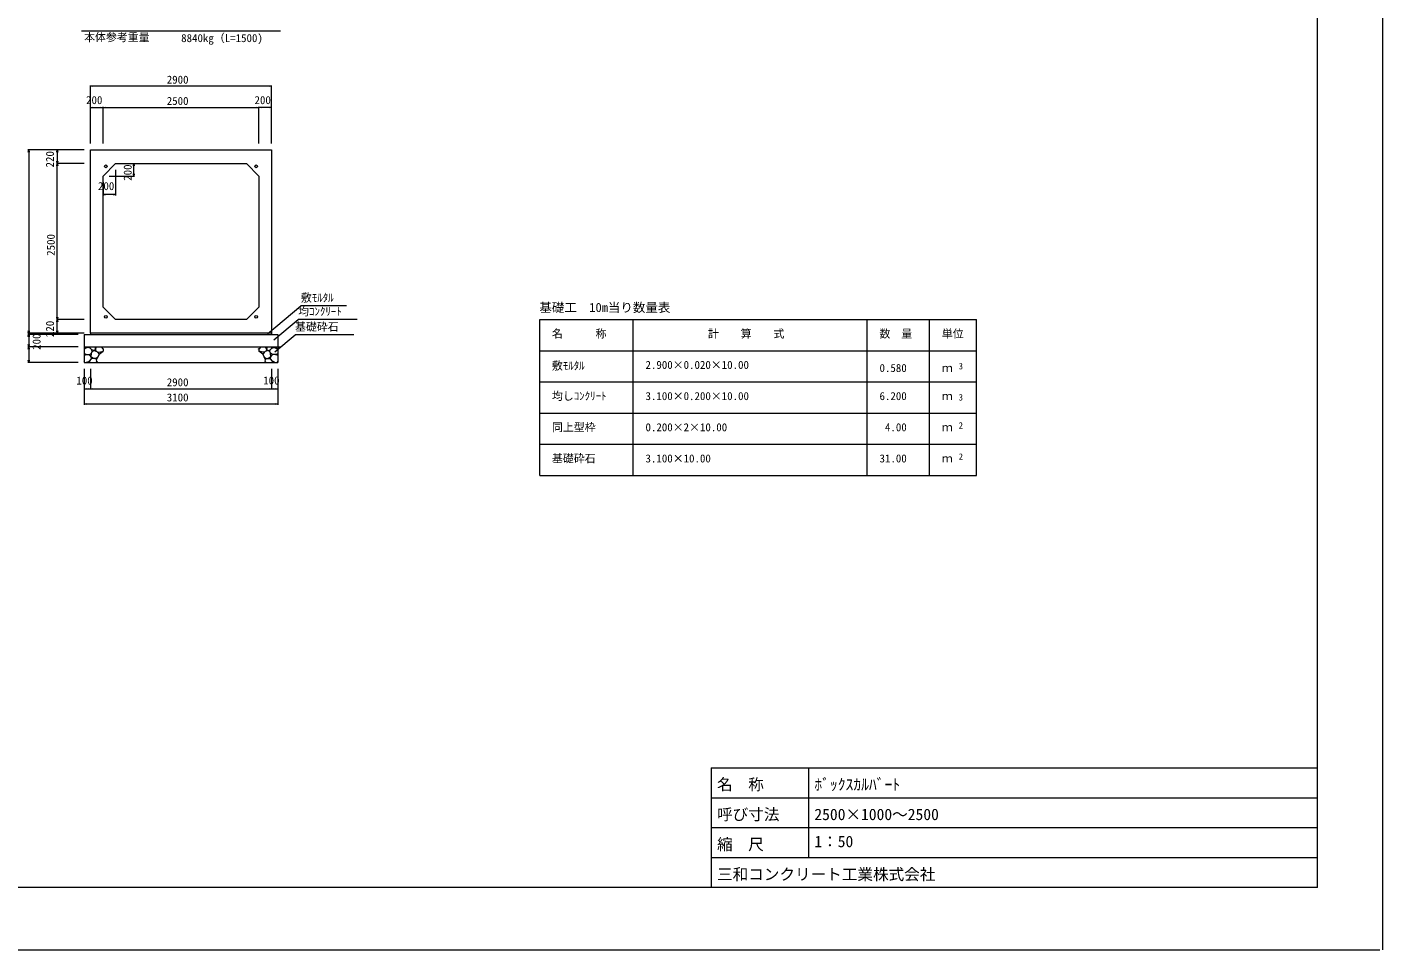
# Model space of a CAD drawing. Units: millimetres on the paper. Extents: x 0 to 841, y 0 to 594.
# Drawn here: x 406.3 to 841, y 0 to 295.9 of the extents above; entities that cross this region are included whole.
import ezdxf
from ezdxf.enums import TextEntityAlignment as Align

# ---------------------------------------------------------------- set-up
doc = ezdxf.new("R2010")
doc.units = ezdxf.units.MM
for name, color, linetype, lineweight in [('D-STR-DIM（寸法）', 7, 'Continuous', 18), ('D-STR-HTXT（旗揚げ）', 4, 'Continuous', 18), ('D-STR-STRn（構造物）', 5, 'Continuous', 18), ('D-STR（構造物外形線）', 1, 'Continuous', 18), ('D-TTL(外枠）', 2, 'Continuous', 18), ('DEFPOINTS_2', 8, 'Continuous', 18)]:
    doc.layers.add(name, color=color, linetype=linetype, lineweight=lineweight)
for name, color, linetype in [('D-STR-TXT（文字）', 7, 'Continuous'), ('D-TTL-FRAME（タイトル枠）', 7, 'Continuous'), ('D-TTL-TXT（文字）', 7, 'Continuous')]:
    doc.layers.add(name, color=color, linetype=linetype)
doc.styles.add('ＭＳ ゴシック', font='')
doc.styles.get('ＭＳ ゴシック').set_extended_font_data('MS Gothic')

msp = doc.modelspace()

# ---------------------------------------------------------------- linework, layer by layer
at = {"layer": 'D-STR-DIM（寸法）'}
for p, q in [((426.673, 258.54), (426.673, 277.215)), ((426.673, 276.965), (427.423, 277.09)), ((426.673, 276.965), (426.773, 276.965)), ((427.423, 276.84), (426.673, 276.965)), ((484.573, 276.965), (426.773, 276.965)), ((483.923, 277.09), (484.673, 276.965)), ((484.673, 276.965), (483.923, 276.84)), ((484.673, 276.965), (484.573, 276.965)), ((484.673, 258.54), (484.673, 277.215)), ((426.673, 258.54), (426.673, 270.382)), ((426.673, 270.132), (427.423, 270.257)), ((426.673, 270.132), (426.773, 270.132)), ((427.423, 270.007), (426.673, 270.132)), ((426.773, 270.132), (430.573, 270.132)), ((429.923, 270.257), (430.673, 270.132)), ((430.673, 270.132), (429.923, 270.007)), ((430.673, 270.132), (430.573, 270.132)), ((430.673, 258.54), (430.673, 270.382)), ((430.673, 258.54), (430.673, 270.382)), ((430.673, 270.132), (431.423, 270.257)), ((430.673, 270.132), (430.773, 270.132)), ((431.423, 270.007), (430.673, 270.132)), ((430.773, 270.132), (480.573, 270.132)), ((479.923, 270.257), (480.673, 270.132)), ((480.673, 270.132), (479.923, 270.007)), ((480.673, 270.132), (480.573, 270.132)), ((480.673, 258.54), (480.673, 270.382)), ((480.673, 258.54), (480.673, 270.382)), ((480.673, 270.132), (481.423, 270.257)), ((480.673, 270.132), (480.773, 270.132)), ((481.423, 270.007), (480.673, 270.132)), ((484.573, 270.132), (480.773, 270.132)), ((483.923, 270.257), (484.673, 270.132)), ((484.673, 270.132), (483.923, 270.007)), ((484.673, 270.132), (484.573, 270.132)), ((484.673, 258.54), (484.673, 270.382)), ((424.673, 256.54), (406.606, 256.54)), ((406.731, 255.79), (406.856, 256.54)), ((406.856, 256.54), (406.856, 256.44)), ((406.856, 256.54), (406.981, 255.79)), ((424.673, 256.54), (415.779, 256.54)), ((415.904, 255.79), (416.029, 256.54)), ((416.029, 256.54), (416.029, 256.44)), ((416.029, 256.54), (416.154, 255.79)), ((406.856, 256.44), (406.856, 197.84)), ((424.673, 252.14), (415.779, 252.14)), ((424.673, 252.14), (415.779, 252.14)), ((416.029, 252.14), (415.904, 252.89)), ((415.904, 251.39), (416.029, 252.14)), ((416.029, 256.44), (416.029, 252.24)), ((416.154, 252.89), (416.029, 252.14)), ((416.029, 252.14), (416.029, 252.24)), ((416.029, 252.14), (416.029, 252.04)), ((416.029, 252.14), (416.154, 251.39)), ((436.673, 252.14), (440.778, 252.14)), ((440.403, 251.39), (440.528, 252.14)), ((440.528, 252.14), (440.528, 252.04)), ((440.528, 252.14), (440.653, 251.39)), ((416.029, 202.24), (416.029, 252.04)), ((432.673, 248.14), (440.778, 248.14)), ((434.673, 250.14), (434.673, 241.942)), ((440.528, 248.14), (440.403, 248.89)), ((440.528, 248.24), (440.528, 252.04)), ((440.653, 248.89), (440.528, 248.14)), ((440.528, 248.14), (440.528, 248.24)), ((430.673, 246.14), (430.673, 241.942)), ((430.673, 242.192), (431.423, 242.317)), ((430.673, 242.192), (430.773, 242.192)), ((431.423, 242.067), (430.673, 242.192)), ((434.573, 242.192), (430.773, 242.192)), ((433.923, 242.317), (434.673, 242.192)), ((434.673, 242.192), (433.923, 242.067)), ((434.673, 242.192), (434.573, 242.192)), ((424.673, 202.14), (415.779, 202.14)), ((424.673, 202.14), (415.779, 202.14)), ((416.029, 202.14), (415.904, 202.89)), ((415.904, 201.39), (416.029, 202.14)), ((416.154, 202.89), (416.029, 202.14)), ((416.029, 202.14), (416.029, 202.24)), ((416.029, 202.14), (416.029, 202.04)), ((416.029, 202.14), (416.154, 201.39)), ((416.029, 197.84), (416.029, 202.04)), ((424.673, 197.74), (406.606, 197.74)), ((424.673, 197.74), (406.606, 197.74)), ((422.673, 197.34), (406.606, 197.34)), ((422.673, 197.34), (406.606, 197.34)), ((406.856, 197.74), (406.731, 198.49)), ((406.856, 197.34), (406.731, 198.09)), ((406.731, 196.99), (406.856, 197.74)), ((406.731, 196.59), (406.856, 197.34)), ((406.981, 198.49), (406.856, 197.74)), ((406.981, 198.09), (406.856, 197.34)), ((406.856, 197.74), (406.856, 197.84)), ((406.856, 197.74), (406.856, 197.64)), ((406.856, 197.74), (406.981, 196.99)), ((406.856, 197.64), (406.856, 197.44)), ((406.856, 197.34), (406.856, 197.44)), ((406.856, 197.34), (406.856, 197.24)), ((406.856, 197.34), (406.981, 196.59)), ((406.856, 197.24), (406.856, 193.44)), ((424.673, 197.74), (415.779, 197.74)), ((416.029, 197.74), (415.904, 198.49)), ((416.154, 198.49), (416.029, 197.74)), ((416.029, 197.74), (416.029, 197.84)), ((422.673, 193.34), (406.606, 193.34)), ((422.673, 193.34), (406.606, 193.34)), ((406.856, 193.34), (406.731, 194.09)), ((406.731, 192.59), (406.856, 193.34)), ((406.981, 194.09), (406.856, 193.34)), ((406.856, 193.34), (406.856, 193.44)), ((406.856, 193.34), (406.856, 193.24)), ((406.856, 193.34), (406.981, 192.59)), ((406.856, 193.24), (406.856, 188.44)), ((422.673, 188.34), (406.606, 188.34)), ((406.856, 188.34), (406.731, 189.09)), ((406.981, 189.09), (406.856, 188.34)), ((406.856, 188.34), (406.856, 188.44)), ((424.673, 186.34), (424.673, 174.813)), ((424.673, 186.34), (424.673, 179.677)), ((426.673, 186.34), (426.673, 179.677)), ((426.673, 186.34), (426.673, 179.677)), ((484.673, 186.34), (484.673, 179.677)), ((484.673, 186.34), (484.673, 179.677)), ((486.673, 186.34), (486.673, 179.677)), ((486.673, 186.34), (486.673, 174.813)), ((424.673, 179.927), (425.423, 180.052)), ((424.673, 179.927), (424.773, 179.927)), ((425.423, 179.802), (424.673, 179.927)), ((424.773, 179.927), (426.573, 179.927)), ((425.923, 180.052), (426.673, 179.927)), ((426.673, 179.927), (425.923, 179.802)), ((426.673, 179.927), (426.573, 179.927)), ((426.673, 179.927), (427.423, 180.052)), ((426.673, 179.927), (426.773, 179.927)), ((427.423, 179.802), (426.673, 179.927)), ((426.773, 179.927), (484.573, 179.927)), ((483.923, 180.052), (484.673, 179.927)), ((484.673, 179.927), (483.923, 179.802)), ((484.673, 179.927), (484.573, 179.927)), ((484.673, 179.927), (485.423, 180.052)), ((484.673, 179.927), (484.773, 179.927)), ((485.423, 179.802), (484.673, 179.927)), ((484.773, 179.927), (486.573, 179.927)), ((485.923, 180.052), (486.673, 179.927)), ((486.673, 179.927), (485.923, 179.802)), ((486.673, 179.927), (486.573, 179.927)), ((424.673, 175.063), (425.423, 175.188)), ((424.673, 175.063), (424.773, 175.063)), ((425.423, 174.938), (424.673, 175.063)), ((424.773, 175.063), (486.573, 175.063)), ((485.923, 175.188), (486.673, 175.063)), ((486.673, 175.063), (485.923, 174.938)), ((486.673, 175.063), (486.573, 175.063))]:
    msp.add_line(p, q, dxfattribs=at)
at = {"layer": 'D-STR-HTXT（旗揚げ）'}
for p, q in [((423.781, 294.668), (487.565, 294.668)), ((483.39, 197.552), (494.123, 206.57)), ((508.785, 206.57), (494.123, 206.57)), ((485.412, 195.617), (493.211, 202.17)), ((512.136, 202.17), (493.211, 202.17)), ((570.673, 202.14), (710.673, 202.14)), ((570.673, 152.14), (570.673, 202.14)), ((600.673, 152.14), (600.673, 202.14)), ((675.673, 152.14), (675.673, 202.14)), ((695.673, 170.14), (695.673, 202.14)), ((695.673, 152.14), (695.673, 202.14)), ((710.673, 152.14), (710.673, 202.14)), ((485.762, 191.822), (492.236, 197.261)), ((511.099, 197.261), (492.236, 197.261)), ((570.673, 192.14), (710.673, 192.14)), ((570.673, 182.14), (710.673, 182.14)), ((570.673, 172.14), (710.673, 172.14)), ((570.673, 162.14), (710.673, 162.14)), ((570.673, 152.14), (710.673, 152.14))]:
    msp.add_line(p, q, dxfattribs=at)
at = {"layer": 'D-STR-STRn（構造物）'}
for p, q in [((424.673, 197.34), (486.673, 197.34)), ((424.673, 197.34), (424.673, 188.34)), ((426.673, 197.74), (426.673, 197.34)), ((484.673, 197.74), (484.673, 197.34)), ((486.673, 197.34), (486.673, 188.34)), ((424.673, 193.34), (487.569, 193.34)), ((425.205, 192.945), (424.673, 192.632)), ((425.205, 192.945), (424.874, 193.34)), ((425.79, 193.134), (425.205, 192.945)), ((425.79, 193.134), (425.982, 193.34)), ((426.599, 193.004), (425.79, 193.134)), ((426.34, 190.914), (426.939, 191.38)), ((426.599, 193.004), (426.58, 193.34)), ((427.086, 192.472), (426.599, 193.004)), ((426.869, 190.18), (426.939, 191.38)), ((426.939, 191.38), (427.175, 191.852)), ((427.175, 191.852), (427.086, 192.472)), ((427.859, 192.206), (427.086, 192.472)), ((427.175, 191.852), (427.859, 192.206)), ((428.261, 192.622), (427.859, 192.206)), ((427.859, 192.206), (428.686, 191.9)), ((428.034, 193.34), (428.261, 192.622)), ((428.261, 192.622), (428.541, 193.34)), ((428.261, 192.622), (428.418, 192)), ((428.686, 191.9), (428.992, 191.61)), ((428.839, 191.755), (429.4, 191.701)), ((428.992, 191.61), (429.406, 191.059)), ((429.4, 191.701), (430.682, 192.029)), ((429.406, 191.059), (430.682, 192.029)), ((430.036, 193.34), (430.682, 192.62)), ((430.682, 192.62), (430.901, 192.729)), ((430.682, 192.62), (430.682, 192.029)), ((430.682, 192.029), (430.707, 192.023)), ((480.664, 192.62), (480.446, 192.729)), ((480.664, 192.029), (480.639, 192.023)), ((481.311, 193.34), (480.664, 192.62)), ((480.664, 192.62), (480.664, 192.029)), ((481.946, 191.701), (480.664, 192.029)), ((481.941, 191.059), (480.664, 192.029)), ((482.354, 191.61), (481.941, 191.059)), ((482.507, 191.755), (481.946, 191.701)), ((482.66, 191.9), (482.354, 191.61)), ((483.487, 192.206), (482.66, 191.9)), ((483.085, 192.622), (482.805, 193.34)), ((483.085, 192.622), (482.929, 192)), ((483.312, 193.34), (483.085, 192.622)), ((483.085, 192.622), (483.487, 192.206)), ((483.487, 192.206), (484.26, 192.472)), ((484.172, 191.852), (483.487, 192.206)), ((484.172, 191.852), (484.26, 192.472)), ((484.407, 191.38), (484.172, 191.852)), ((484.26, 192.472), (484.748, 193.004)), ((484.478, 190.18), (484.407, 191.38)), ((485.007, 190.914), (484.407, 191.38)), ((484.748, 193.004), (484.766, 193.34)), ((484.748, 193.004), (485.556, 193.134)), ((485.556, 193.134), (485.365, 193.34)), ((485.556, 193.134), (486.141, 192.945)), ((486.141, 192.945), (486.473, 193.34)), ((486.141, 192.945), (486.673, 192.632)), ((425.321, 190.931), (424.673, 191.204)), ((424.673, 190.563), (425.321, 190.931)), ((424.887, 188.34), (424.673, 188.785)), ((424.673, 188.34), (486.673, 188.34)), ((425.321, 190.931), (426.34, 190.914)), ((425.7, 188.432), (425.321, 188.34)), ((425.7, 188.432), (426.382, 188.806)), ((426.328, 188.456), (425.7, 188.432)), ((426.591, 188.34), (426.328, 188.456)), ((426.869, 190.18), (426.34, 190.914)), ((426.382, 188.806), (426.932, 189.504)), ((426.382, 188.806), (426.395, 188.458)), ((426.932, 189.504), (426.869, 190.18)), ((426.869, 190.18), (427.862, 189.642)), ((427.862, 189.642), (426.932, 189.504)), ((428.281, 189.611), (427.862, 189.642)), ((429.042, 190.087), (428.281, 189.611)), ((428.281, 189.611), (428.598, 189.286)), ((428.34, 188.34), (428.716, 188.717)), ((428.598, 189.286), (429.042, 190.087)), ((428.716, 188.717), (428.598, 189.286)), ((428.716, 188.717), (428.911, 188.536)), ((429.406, 191.059), (429.042, 190.087)), ((481.941, 191.059), (482.304, 190.087)), ((482.749, 189.286), (482.304, 190.087)), ((482.304, 190.087), (483.065, 189.611)), ((482.63, 188.717), (482.435, 188.536)), ((482.63, 188.717), (482.749, 189.286)), ((483.007, 188.34), (482.63, 188.717)), ((483.065, 189.611), (482.749, 189.286)), ((483.065, 189.611), (483.485, 189.642)), ((484.478, 190.18), (483.485, 189.642)), ((483.485, 189.642), (484.414, 189.504)), ((484.414, 189.504), (484.478, 190.18)), ((484.964, 188.806), (484.414, 189.504)), ((484.478, 190.18), (485.007, 190.914)), ((484.756, 188.34), (485.018, 188.456)), ((484.964, 188.806), (484.951, 188.458)), ((485.647, 188.432), (484.964, 188.806)), ((486.025, 190.931), (485.007, 190.914)), ((485.018, 188.456), (485.647, 188.432)), ((485.647, 188.432), (486.026, 188.34)), ((486.025, 190.931), (486.673, 191.204)), ((486.673, 190.563), (486.025, 190.931)), ((486.46, 188.34), (486.673, 188.785))]:
    msp.add_line(p, q, dxfattribs=at)
at = {"layer": 'D-STR（構造物外形線）'}
for p, q in [((426.673, 256.54), (484.673, 256.54)), ((426.673, 197.74), (426.673, 256.54)), ((484.673, 256.54), (484.673, 197.74)), ((430.673, 248.14), (434.673, 252.14)), ((434.673, 252.14), (476.673, 252.14)), ((476.673, 252.14), (480.673, 248.14)), ((430.673, 206.14), (430.673, 248.14)), ((480.673, 248.14), (480.673, 206.14)), ((434.673, 202.14), (430.673, 206.14)), ((480.673, 206.14), (476.673, 202.14)), ((476.673, 202.14), (434.673, 202.14)), ((484.673, 197.74), (426.673, 197.74))]:
    msp.add_line(p, q, dxfattribs=at)
for centre in [(431.542, 251.272), (479.805, 251.272), (431.542, 203.009), (479.805, 203.009)]:
    msp.add_circle(centre, 0.44, dxfattribs=at)
at = {"layer": 'D-TTL(外枠）'}
for p, q in [((820, 20), (820, 574)), ((625.6, 58.4), (820, 58.4)), ((625.6, 58.4), (625.6, 20)), ((656.8, 58.4), (656.8, 29.6)), ((625.6, 48.8), (820, 48.8)), ((625.6, 39.2), (820, 39.2)), ((625.6, 29.6), (820, 29.6)), ((820, 20), (25, 20))]:
    msp.add_line(p, q, dxfattribs=at)
at = {"layer": 'DEFPOINTS_2'}
for p, q in [((841, 0), (841, 594)), ((0, 0), (840, 0))]:
    msp.add_line(p, q, dxfattribs=at)

# ---------------------------------------------------------------- texts
at = {"layer": 'D-STR-TXT（文字）', "style": 'ＭＳ ゴシック'}
for s, height, p in [('本体参考重量', 2.566, (424.612, 290.601)), ('8840kg（L=1500)', 2.566, (455.732, 290.338)), ('敷ﾓﾙﾀﾙ', 2.566, (494.123, 207.07)), ('均ｺﾝｸﾘｰﾄ', 2.566, (493.211, 202.67)), ('基礎工\u300010m当り数量表', 2.933, (570.564, 203.666)), ('基礎砕石', 2.566, (492.236, 197.761)), ('名\u3000\u3000\u3000称', 2.566, (574.596, 195.544)), ('計\u3000\u3000算\u3000\u3000式', 2.566, (624.604, 195.544)), ('数\u3000量', 2.566, (679.596, 195.544)), ('単位', 2.566, (699.596, 195.544)), ('敷ﾓﾙﾀﾙ', 2.566, (574.596, 185.278)), ('2.900×0.020×10.00', 2.566, (604.596, 185.544)), ('0.580', 2.566, (679.623, 184.544)), ('ｍ', 2.566, (699.596, 184.544)), ('3', 2.053, (704.998, 185.548)), ('均しｺﾝｸﾘｰﾄ', 2.566, (574.596, 175.544)), ('3.100×0.200×10.00', 2.566, (604.596, 175.544)), ('6.200', 2.566, (679.623, 175.544)), ('ｍ', 2.566, (699.596, 175.544)), ('3', 2.053, (704.998, 175.548)), ('同上型枠', 2.566, (574.596, 165.544)), ('0.200×2×10.00', 2.566, (604.596, 165.544)), (' 4.00', 2.566, (679.623, 165.544)), ('ｍ', 2.566, (699.596, 165.544)), ('2', 2.053, (704.998, 166.548)), ('基礎砕石', 2.566, (574.596, 155.544)), ('3.100×10.00', 2.566, (604.596, 155.544)), ('31.00', 2.566, (679.623, 155.544)), ('ｍ', 2.566, (699.596, 155.544)), ('2', 2.053, (704.998, 156.548))]:
    msp.add_text(s, height=height, dxfattribs=at).set_placement(p, align=Align.BOTTOM_LEFT)
at = {"layer": 'D-TTL-FRAME（タイトル枠）', "style": 'ＭＳ ゴシック'}
for s, p in [('2900', (451.107, 277.015)), ('200', (425.244, 270.457)), ('2500', (451.107, 270.182)), ('200', (479.244, 270.457)), ('200', (429.059, 242.887)), ('100', (422.129, 180.503)), ('2900', (451.107, 179.977)), ('100', (482.039, 180.544)), ('3100', (451.116, 175.113))]:
    msp.add_text(s, height=2.566, dxfattribs=at).set_placement(p, align=Align.BOTTOM_LEFT)
for s, p in [('220', (415.704, 250.912)), ('200', (440.62, 246.63)), ('2500', (415.979, 222.574)), ('220', (415.704, 196.512)), ('200', (411.418, 192.412))]:
    msp.add_text(s, height=2.566, rotation=90, dxfattribs=at).set_placement(p, align=Align.BOTTOM_LEFT)
at = {"layer": 'D-TTL-TXT（文字）', "style": 'ＭＳ ゴシック'}
for s, p in [('名\u3000称', (627.531, 50.114)), ('ﾎﾞｯｸｽｶﾙﾊﾞｰﾄ', (658.731, 50.114)), ('呼び寸法', (627.531, 40.514)), ('2500×1000～2500', (658.731, 40.514)), ('縮\u3000尺', (627.531, 30.914)), ('1：50', (658.731, 31.827)), ('三和コンクリート工業株式会社', (627.531, 21.314))]:
    msp.add_text(s, height=3.666, dxfattribs=at).set_placement(p, align=Align.BOTTOM_LEFT)

doc.saveas('drawing.dxf')
